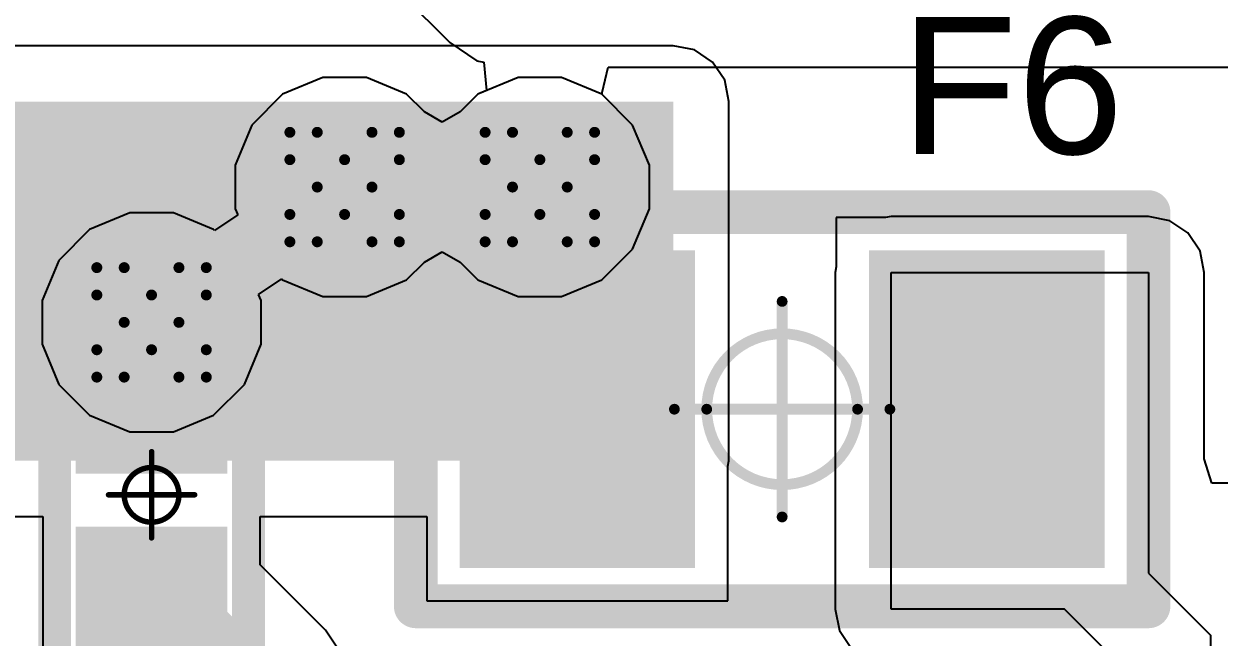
# Model space of a CAD drawing. Header units: inches. Extents: x -13 to 356, y -4 to 120.
# Drawn here: x 3.09 to 8.63, y 4.4 to 7.25 of the extents above; entities that cross this region are included whole.
import ezdxf

# ---------------------------------------------------------------- set-up
doc = ezdxf.new("R2010")
doc.units = ezdxf.units.IN
for name, color, linetype in [('Bottom Layer', 5, 'Continuous'), ('Drill Drawing', 1, 'Continuous'), ('GND', 16, 'Continuous'), ('Mechanical 15', 56, 'Continuous'), ('POWER', 76, 'Continuous'), ('Top Layer', 1, 'Continuous'), ('Top Overlay', 2, 'Continuous'), ('Top Paste', 8, 'Continuous'), ('Top Solder', 216, 'Continuous'), ('Via Holes', 16, 'Continuous')]:
    doc.layers.add(name, color=color, linetype=linetype)
doc.styles.add('Arial', font='', dxfattribs={"height": 0.2})
doc.styles.get('Arial').set_extended_font_data('Arial')

# ---------------------------------------------------------------- blocks, each defined once
blk = doc.blocks.new('R_0402_L_35')
at = {"layer": 'Top Layer'}
for points in [[(-0.6001, 0.2499), (-0.2001, 0.2499), (-0.2001, -0.2501), (-0.6001, -0.2501)], [(0.2499, 0.2499), (0.6499, 0.2499), (0.6499, -0.2501), (0.2499, -0.2501)]]:
    blk.add_hatch(color=1, dxfattribs=at).paths.add_polyline_path(points)
at = {"layer": 'Top Paste'}
for points in [[(-0.6001, 0.2499), (-0.2001, 0.2499), (-0.2001, -0.2501), (-0.6001, -0.2501)], [(0.2499, 0.2499), (0.6499, 0.2499), (0.6499, -0.2501), (0.2499, -0.2501)]]:
    blk.add_hatch(color=8, dxfattribs=at).paths.add_polyline_path(points)
at = {"layer": 'Top Solder'}
for points in [[(-0.7017, 0.3515), (-0.0985, 0.3515), (-0.0985, -0.3517), (-0.7017, -0.3517)], [(0.1483, 0.3515), (0.7515, 0.3515), (0.7515, -0.3517), (0.1483, -0.3517)]]:
    blk.add_hatch(color=216, dxfattribs=at).paths.add_polyline_path(points)
at = {"layer": 'Mechanical 15'}
for points in [[(0, -0.2, 0.0254, 0.0254, 0), (0, 0.2, 0.0254, 0.0254, 0)], [(0.2, 0, 0.0254, 0.0254, 0), (-0.2, 0, 0.0254, 0.0254, 0)]]:
    blk.add_lwpolyline(points, format="xyseb", dxfattribs=at)
for points in [[(-0.0063, 0.2, 0.0127, 0.0127, 1), (0.0063, 0.2, 0.0127, 0.0127, 1)], [(0.127, 0, 0.0254, 0.0254, 1), (-0.127, 0, 0.0254, 0.0254, 1)], [(-0.2063, 0, 0.0127, 0.0127, 1), (-0.1936, 0, 0.0127, 0.0127, 1)], [(-0.1333, 0, 0.0127, 0.0127, 1), (-0.1206, 0, 0.0127, 0.0127, 1)], [(0.1206, 0, 0.0127, 0.0127, 1), (0.1333, 0, 0.0127, 0.0127, 1)], [(0.1936, 0, 0.0127, 0.0127, 1), (0.2063, 0, 0.0127, 0.0127, 1)], [(-0.0063, -0.2, 0.0127, 0.0127, 1), (0.0063, -0.2, 0.0127, 0.0127, 1)]]:
    blk.add_lwpolyline(points, format="xyseb", close=True, dxfattribs=at)
at = {"layer": 'Top Overlay'}
for points in [[(-0.8001, -0.4501, 0.1524, 0.1524, 0), (-0.8001, 0.4499, 0.1524, 0.1524, 0)], [(0.8499, 0.4499, 0.1524, 0.1524, 0), (-0.8001, 0.4499, 0.1524, 0.1524, 0)], [(0.8499, -0.4501, 0.1524, 0.1524, 0), (0.8499, 0.4499, 0.1524, 0.1524, 0)], [(0.8499, -0.4501, 0.1524, 0.1524, 0), (-0.8001, -0.4501, 0.1524, 0.1524, 0)]]:
    blk.add_lwpolyline(points, format="xyseb", dxfattribs=at)
for points in [[(-0.8382, 0.4499, 0.0762, 0.0762, 1), (-0.762, 0.4499, 0.0762, 0.0762, 1)], [(-0.8382, 0.4499, 0.0762, 0.0762, 1), (-0.762, 0.4499, 0.0762, 0.0762, 1)], [(0.8118, 0.4499, 0.0762, 0.0762, 1), (0.888, 0.4499, 0.0762, 0.0762, 1)], [(0.8118, 0.4499, 0.0762, 0.0762, 1), (0.888, 0.4499, 0.0762, 0.0762, 1)], [(-0.8382, -0.4501, 0.0762, 0.0762, 1), (-0.762, -0.4501, 0.0762, 0.0762, 1)], [(-0.8382, -0.4501, 0.0762, 0.0762, 1), (-0.762, -0.4501, 0.0762, 0.0762, 1)], [(0.8118, -0.4501, 0.0762, 0.0762, 1), (0.888, -0.4501, 0.0762, 0.0762, 1)], [(0.8118, -0.4501, 0.0762, 0.0762, 1), (0.888, -0.4501, 0.0762, 0.0762, 1)]]:
    blk.add_lwpolyline(points, format="xyseb", close=True, dxfattribs=at)
blk = doc.blocks.new('R_0805_L_52')
at = {"layer": 'Top Layer'}
for points in [[(-1.3946, -0.6351), (-1.3946, 0.6349), (-0.5056, 0.6349), (-0.5056, -0.6351)], [(0.5054, -0.6351), (0.5054, 0.6349), (1.3944, 0.6349), (1.3944, -0.6351)]]:
    blk.add_hatch(color=1, dxfattribs=at).paths.add_polyline_path(points)
at = {"layer": 'Top Paste'}
for points in [[(-1.3946, -0.6351), (-1.3946, 0.6349), (-0.5056, 0.6349), (-0.5056, -0.6351)], [(0.5054, -0.6351), (0.5054, 0.6349), (1.3944, 0.6349), (1.3944, -0.6351)]]:
    blk.add_hatch(color=8, dxfattribs=at).paths.add_polyline_path(points)
at = {"layer": 'Top Solder'}
for points in [[(-1.4962, -0.7367), (-1.4962, 0.7365), (-0.404, 0.7365), (-0.404, -0.7367)], [(0.4038, -0.7367), (0.4038, 0.7365), (1.496, 0.7365), (1.496, -0.7367)]]:
    blk.add_hatch(color=216, dxfattribs=at).paths.add_polyline_path(points)
at = {"layer": 'Mechanical 15'}
for points in [[(0, -0.5, 0.05, 0.05, 0), (0, 0.5, 0.05, 0.05, 0)], [(-0.5, 0, 0.05, 0.05, 0), (0.5, 0, 0.05, 0.05, 0)]]:
    blk.add_lwpolyline(points, format="xyseb", dxfattribs=at)
for points in [[(-0.0125, 0.5, 0.025, 0.025, 1), (0.0125, 0.5, 0.025, 0.025, 1)], [(0.35, 0, 0.05, 0.05, 1), (-0.35, 0, 0.05, 0.05, 1)], [(-0.5125, 0, 0.025, 0.025, 1), (-0.4875, 0, 0.025, 0.025, 1)], [(-0.3625, 0, 0.025, 0.025, 1), (-0.3375, 0, 0.025, 0.025, 1)], [(0.3375, 0, 0.025, 0.025, 1), (0.3625, 0, 0.025, 0.025, 1)], [(0.4875, 0, 0.025, 0.025, 1), (0.5125, 0, 0.025, 0.025, 1)], [(-0.0125, -0.5, 0.025, 0.025, 1), (0.0125, -0.5, 0.025, 0.025, 1)]]:
    blk.add_lwpolyline(points, format="xyseb", close=True, dxfattribs=at)
at = {"layer": 'Top Overlay'}
for points in [[(-1.7, 0.9143, 0.2032, 0.2032, 0), (1.7, 0.9143, 0.2032, 0.2032, 0)], [(-1.7, -0.9145, 0.2032, 0.2032, 0), (-1.7, 0.9143, 0.2032, 0.2032, 0)], [(1.7, -0.9145, 0.2032, 0.2032, 0), (1.7, 0.9143, 0.2032, 0.2032, 0)], [(-1.7, -0.9145, 0.2032, 0.2032, 0), (1.7, -0.9145, 0.2032, 0.2032, 0)]]:
    blk.add_lwpolyline(points, format="xyseb", dxfattribs=at)
for points in [[(-1.7508, 0.9143, 0.1016, 0.1016, 1), (-1.6492, 0.9143, 0.1016, 0.1016, 1)], [(-1.7508, 0.9143, 0.1016, 0.1016, 1), (-1.6492, 0.9143, 0.1016, 0.1016, 1)], [(1.6492, 0.9143, 0.1016, 0.1016, 1), (1.7508, 0.9143, 0.1016, 0.1016, 1)], [(1.6492, 0.9143, 0.1016, 0.1016, 1), (1.7508, 0.9143, 0.1016, 0.1016, 1)], [(-1.7508, -0.9145, 0.1016, 0.1016, 1), (-1.6492, -0.9145, 0.1016, 0.1016, 1)], [(-1.7508, -0.9145, 0.1016, 0.1016, 1), (-1.6492, -0.9145, 0.1016, 0.1016, 1)], [(1.6492, -0.9145, 0.1016, 0.1016, 1), (1.7508, -0.9145, 0.1016, 0.1016, 1)], [(1.6492, -0.9145, 0.1016, 0.1016, 1), (1.7508, -0.9145, 0.1016, 0.1016, 1)]]:
    blk.add_lwpolyline(points, format="xyseb", close=True, dxfattribs=at)

msp = doc.modelspace()

# ---------------------------------------------------------------- hatches: boundary and pattern name
at = {"layer": 'Bottom Layer'}
h = msp.add_hatch(color=5, dxfattribs=at)
edge = h.paths.add_edge_path()
edge.add_arc((4.5736, 6.4917), 0.254, 0, 360)
h = msp.add_hatch(color=5, dxfattribs=at)
edge = h.paths.add_edge_path()
edge.add_arc((5.4797, 6.4917), 0.254, 0, 360)
h = msp.add_hatch(color=5, dxfattribs=at)
edge = h.paths.add_edge_path()
edge.add_arc((3.6777, 5.8639), 0.254, 0, 360)
at = {"layer": 'GND'}
h = msp.add_hatch(color=16, dxfattribs=at)
edge = h.paths.add_edge_path()
edge.add_arc((4.5736, 6.4917), 0.254, 0, 360)
h = msp.add_hatch(color=16, dxfattribs=at)
edge = h.paths.add_edge_path()
edge.add_arc((5.4797, 6.4917), 0.254, 0, 360)
h = msp.add_hatch(color=16, dxfattribs=at)
edge = h.paths.add_edge_path()
edge.add_arc((3.6777, 5.8639), 0.254, 0, 360)
at = {"layer": 'POWER'}
h = msp.add_hatch(color=76, dxfattribs=at)
edge = h.paths.add_edge_path()
edge.add_arc((4.5736, 6.4917), 0.254, 0, 360)
h = msp.add_hatch(color=76, dxfattribs=at)
edge = h.paths.add_edge_path()
edge.add_arc((5.4797, 6.4917), 0.254, 0, 360)
h = msp.add_hatch(color=76, dxfattribs=at)
edge = h.paths.add_edge_path()
edge.add_arc((3.6777, 5.8639), 0.254, 0, 360)
at = {"layer": 'Top Layer'}
msp.add_hatch(color=1, dxfattribs=at).paths.add_polyline_path([(2.0429, 5.2217), (6.0984, 5.2217), (6.0984, 6.8885), (2.0429, 6.8885)])
h = msp.add_hatch(color=1, dxfattribs=at)
edge = h.paths.add_edge_path()
edge.add_arc((4.5736, 6.4917), 0.254, 0, 360)
h = msp.add_hatch(color=1, dxfattribs=at)
edge = h.paths.add_edge_path()
edge.add_arc((5.4797, 6.4917), 0.254, 0, 360)
h = msp.add_hatch(color=1, dxfattribs=at)
edge = h.paths.add_edge_path()
edge.add_arc((3.6777, 5.8639), 0.254, 0, 360)
at = {"layer": 'Via Holes'}
h = msp.add_hatch(color=7, dxfattribs=at)
edge = h.paths.add_edge_path()
edge.add_arc((4.5736, 6.4917), 0.127, 0, 360)
h = msp.add_hatch(color=7, dxfattribs=at)
edge = h.paths.add_edge_path()
edge.add_arc((5.4797, 6.4917), 0.127, 0, 360)
h = msp.add_hatch(color=7, dxfattribs=at)
edge = h.paths.add_edge_path()
edge.add_arc((3.6777, 5.8639), 0.127, 0, 360)

# ---------------------------------------------------------------- linework, layer by layer
at = {"layer": 'Bottom Layer'}
for p, q in [((3.724, 8.4992), (5.0615, 7.1617)), ((5.0615, 7.1617), (5.1876, 7.0775)), ((5.1876, 7.0775), (5.2192, 7.0712)), ((5.2192, 7.0712), (5.2322, 6.9391)), ((5.7691, 6.9297), (5.7964, 7.0479)), ((5.7964, 7.0479), (10.2234, 7.0479)), ((4.4726, 6.9997), (4.2859, 6.9224)), ((4.6747, 6.9997), (4.4726, 6.9997)), ((4.8614, 6.9224), (4.6747, 6.9997)), ((5.2322, 6.9391), (5.1919, 6.9224)), ((4.2859, 6.9224), (4.143, 6.7795)), ((4.9437, 6.8401), (4.8614, 6.9224)), ((5.1919, 6.9224), (5.1096, 6.8401)), ((5.7689, 6.9209), (5.7691, 6.9297)), ((5.9103, 6.7795), (5.7689, 6.9209)), ((5.0266, 6.7924), (4.9437, 6.8401)), ((5.1096, 6.8401), (5.0266, 6.7924)), ((4.143, 6.7795), (4.0656, 6.5928)), ((5.9877, 6.5928), (5.9103, 6.7795)), ((4.0656, 6.5928), (4.0656, 6.3907)), ((5.9877, 6.3907), (5.9877, 6.5928)), ((4.0656, 6.3907), (4.0774, 6.3622)), ((5.9103, 6.204), (5.9877, 6.3907)), ((3.5767, 6.3719), (3.39, 6.2945)), ((3.7788, 6.3719), (3.5767, 6.3719)), ((3.9655, 6.2945), (3.7788, 6.3719)), ((4.0774, 6.3622), (3.9698, 6.2903)), ((3.39, 6.2945), (3.2471, 6.1516)), ((3.9698, 6.2903), (3.9655, 6.2945)), ((4.9437, 6.1434), (5.0266, 6.1911)), ((5.0266, 6.1911), (5.1096, 6.1434)), ((5.7674, 6.0611), (5.9103, 6.204)), ((3.2471, 6.1516), (3.1697, 5.9649)), ((4.8614, 6.0611), (4.9437, 6.1434)), ((5.1096, 6.1434), (5.1919, 6.0611)), ((4.1739, 5.9934), (4.2816, 6.0653)), ((4.2816, 6.0653), (4.2859, 6.0611)), ((4.2859, 6.0611), (4.4726, 5.9837)), ((4.6747, 5.9837), (4.8614, 6.0611)), ((5.1919, 6.0611), (5.3786, 5.9837)), ((5.5807, 5.9837), (5.7674, 6.0611)), ((4.1857, 5.9649), (4.1739, 5.9934)), ((3.1697, 5.9649), (3.1697, 5.7628)), ((4.1857, 5.7628), (4.1857, 5.9649)), ((4.4726, 5.9837), (4.6747, 5.9837)), ((5.3786, 5.9837), (5.5807, 5.9837)), ((3.1697, 5.7628), (3.2471, 5.5761)), ((4.1084, 5.5761), (4.1857, 5.7628)), ((3.2471, 5.5761), (3.39, 5.4332)), ((3.9655, 5.4332), (4.1084, 5.5761)), ((3.39, 5.4332), (3.5767, 5.3559)), ((3.7788, 5.3559), (3.9655, 5.4332)), ((3.5767, 5.3559), (3.7788, 5.3559))]:
    msp.add_line(p, q, dxfattribs=at)
at = {"layer": 'Drill Drawing'}
for points in [[(4.3196, 6.6187, 0.0508, 0.0508, 0), (4.3196, 6.7457, 0.0508, 0.0508, 0)], [(4.3196, 6.7457, 0.0508, 0.0508, 0), (4.4466, 6.7457, 0.0508, 0.0508, 0)], [(4.4466, 6.7457, 0.0508, 0.0508, 0), (4.5736, 6.6187, 0.0508, 0.0508, 0)], [(4.5736, 6.6187, 0.0508, 0.0508, 0), (4.7006, 6.7457, 0.0508, 0.0508, 0)], [(4.7006, 6.7457, 0.0508, 0.0508, 0), (4.8276, 6.7457, 0.0508, 0.0508, 0)], [(4.8276, 6.6187, 0.0508, 0.0508, 0), (4.8276, 6.7457, 0.0508, 0.0508, 0)], [(5.2257, 6.6187, 0.0508, 0.0508, 0), (5.2257, 6.7457, 0.0508, 0.0508, 0)], [(5.2257, 6.7457, 0.0508, 0.0508, 0), (5.3527, 6.7457, 0.0508, 0.0508, 0)], [(5.3527, 6.7457, 0.0508, 0.0508, 0), (5.4797, 6.6187, 0.0508, 0.0508, 0)], [(5.4797, 6.6187, 0.0508, 0.0508, 0), (5.6067, 6.7457, 0.0508, 0.0508, 0)], [(5.6067, 6.7457, 0.0508, 0.0508, 0), (5.7337, 6.7457, 0.0508, 0.0508, 0)], [(5.7337, 6.6187, 0.0508, 0.0508, 0), (5.7337, 6.7457, 0.0508, 0.0508, 0)], [(4.3196, 6.6187, 0.0508, 0.0508, 0), (4.4466, 6.4917, 0.0508, 0.0508, 0)], [(4.7006, 6.4917, 0.0508, 0.0508, 0), (4.8276, 6.6187, 0.0508, 0.0508, 0)], [(5.2257, 6.6187, 0.0508, 0.0508, 0), (5.3527, 6.4917, 0.0508, 0.0508, 0)], [(5.6067, 6.4917, 0.0508, 0.0508, 0), (5.7337, 6.6187, 0.0508, 0.0508, 0)], [(4.3196, 6.3647, 0.0508, 0.0508, 0), (4.4466, 6.4917, 0.0508, 0.0508, 0)], [(4.7006, 6.4917, 0.0508, 0.0508, 0), (4.8276, 6.3647, 0.0508, 0.0508, 0)], [(5.2257, 6.3647, 0.0508, 0.0508, 0), (5.3527, 6.4917, 0.0508, 0.0508, 0)], [(5.6067, 6.4917, 0.0508, 0.0508, 0), (5.7337, 6.3647, 0.0508, 0.0508, 0)], [(4.3196, 6.2377, 0.0508, 0.0508, 0), (4.3196, 6.3647, 0.0508, 0.0508, 0)], [(4.4466, 6.2377, 0.0508, 0.0508, 0), (4.5736, 6.3647, 0.0508, 0.0508, 0)], [(4.5736, 6.3647, 0.0508, 0.0508, 0), (4.7006, 6.2377, 0.0508, 0.0508, 0)], [(4.8276, 6.2377, 0.0508, 0.0508, 0), (4.8276, 6.3647, 0.0508, 0.0508, 0)], [(5.2257, 6.2377, 0.0508, 0.0508, 0), (5.2257, 6.3647, 0.0508, 0.0508, 0)], [(5.3527, 6.2377, 0.0508, 0.0508, 0), (5.4797, 6.3647, 0.0508, 0.0508, 0)], [(5.4797, 6.3647, 0.0508, 0.0508, 0), (5.6067, 6.2377, 0.0508, 0.0508, 0)], [(5.7337, 6.2377, 0.0508, 0.0508, 0), (5.7337, 6.3647, 0.0508, 0.0508, 0)], [(4.3196, 6.2377, 0.0508, 0.0508, 0), (4.4466, 6.2377, 0.0508, 0.0508, 0)], [(4.7006, 6.2377, 0.0508, 0.0508, 0), (4.8276, 6.2377, 0.0508, 0.0508, 0)], [(5.2257, 6.2377, 0.0508, 0.0508, 0), (5.3527, 6.2377, 0.0508, 0.0508, 0)], [(5.6067, 6.2377, 0.0508, 0.0508, 0), (5.7337, 6.2377, 0.0508, 0.0508, 0)], [(3.4237, 5.9909, 0.0508, 0.0508, 0), (3.4237, 6.1179, 0.0508, 0.0508, 0)], [(3.4237, 6.1179, 0.0508, 0.0508, 0), (3.5507, 6.1179, 0.0508, 0.0508, 0)], [(3.5507, 6.1179, 0.0508, 0.0508, 0), (3.6777, 5.9909, 0.0508, 0.0508, 0)], [(3.6777, 5.9909, 0.0508, 0.0508, 0), (3.8047, 6.1179, 0.0508, 0.0508, 0)], [(3.8047, 6.1179, 0.0508, 0.0508, 0), (3.9317, 6.1179, 0.0508, 0.0508, 0)], [(3.9317, 5.9909, 0.0508, 0.0508, 0), (3.9317, 6.1179, 0.0508, 0.0508, 0)], [(3.4237, 5.9909, 0.0508, 0.0508, 0), (3.5507, 5.8639, 0.0508, 0.0508, 0)], [(3.8047, 5.8639, 0.0508, 0.0508, 0), (3.9317, 5.9909, 0.0508, 0.0508, 0)], [(3.4237, 5.7369, 0.0508, 0.0508, 0), (3.5507, 5.8639, 0.0508, 0.0508, 0)], [(3.8047, 5.8639, 0.0508, 0.0508, 0), (3.9317, 5.7369, 0.0508, 0.0508, 0)], [(3.4237, 5.6099, 0.0508, 0.0508, 0), (3.4237, 5.7369, 0.0508, 0.0508, 0)], [(3.5507, 5.6099, 0.0508, 0.0508, 0), (3.6777, 5.7369, 0.0508, 0.0508, 0)], [(3.6777, 5.7369, 0.0508, 0.0508, 0), (3.8047, 5.6099, 0.0508, 0.0508, 0)], [(3.9317, 5.6099, 0.0508, 0.0508, 0), (3.9317, 5.7369, 0.0508, 0.0508, 0)], [(3.4237, 5.6099, 0.0508, 0.0508, 0), (3.5507, 5.6099, 0.0508, 0.0508, 0)], [(3.8047, 5.6099, 0.0508, 0.0508, 0), (3.9317, 5.6099, 0.0508, 0.0508, 0)]]:
    msp.add_lwpolyline(points, format="xyseb", dxfattribs=at)
for points in [[(4.3069, 6.7457, 0.0254, 0.0254, 1), (4.3323, 6.7457, 0.0254, 0.0254, 1)], [(4.3069, 6.7457, 0.0254, 0.0254, 1), (4.3323, 6.7457, 0.0254, 0.0254, 1)], [(4.4339, 6.7457, 0.0254, 0.0254, 1), (4.4593, 6.7457, 0.0254, 0.0254, 1)], [(4.4339, 6.7457, 0.0254, 0.0254, 1), (4.4593, 6.7457, 0.0254, 0.0254, 1)], [(4.6879, 6.7457, 0.0254, 0.0254, 1), (4.7133, 6.7457, 0.0254, 0.0254, 1)], [(4.6879, 6.7457, 0.0254, 0.0254, 1), (4.7133, 6.7457, 0.0254, 0.0254, 1)], [(4.8149, 6.7457, 0.0254, 0.0254, 1), (4.8403, 6.7457, 0.0254, 0.0254, 1)], [(4.8149, 6.7457, 0.0254, 0.0254, 1), (4.8403, 6.7457, 0.0254, 0.0254, 1)], [(5.213, 6.7457, 0.0254, 0.0254, 1), (5.2384, 6.7457, 0.0254, 0.0254, 1)], [(5.213, 6.7457, 0.0254, 0.0254, 1), (5.2384, 6.7457, 0.0254, 0.0254, 1)], [(5.34, 6.7457, 0.0254, 0.0254, 1), (5.3654, 6.7457, 0.0254, 0.0254, 1)], [(5.34, 6.7457, 0.0254, 0.0254, 1), (5.3654, 6.7457, 0.0254, 0.0254, 1)], [(5.594, 6.7457, 0.0254, 0.0254, 1), (5.6194, 6.7457, 0.0254, 0.0254, 1)], [(5.594, 6.7457, 0.0254, 0.0254, 1), (5.6194, 6.7457, 0.0254, 0.0254, 1)], [(5.721, 6.7457, 0.0254, 0.0254, 1), (5.7464, 6.7457, 0.0254, 0.0254, 1)], [(5.721, 6.7457, 0.0254, 0.0254, 1), (5.7464, 6.7457, 0.0254, 0.0254, 1)], [(4.3069, 6.6187, 0.0254, 0.0254, 1), (4.3323, 6.6187, 0.0254, 0.0254, 1)], [(4.3069, 6.6187, 0.0254, 0.0254, 1), (4.3323, 6.6187, 0.0254, 0.0254, 1)], [(4.5609, 6.6187, 0.0254, 0.0254, 1), (4.5863, 6.6187, 0.0254, 0.0254, 1)], [(4.5609, 6.6187, 0.0254, 0.0254, 1), (4.5863, 6.6187, 0.0254, 0.0254, 1)], [(4.8149, 6.6187, 0.0254, 0.0254, 1), (4.8403, 6.6187, 0.0254, 0.0254, 1)], [(4.8149, 6.6187, 0.0254, 0.0254, 1), (4.8403, 6.6187, 0.0254, 0.0254, 1)], [(5.213, 6.6187, 0.0254, 0.0254, 1), (5.2384, 6.6187, 0.0254, 0.0254, 1)], [(5.213, 6.6187, 0.0254, 0.0254, 1), (5.2384, 6.6187, 0.0254, 0.0254, 1)], [(5.467, 6.6187, 0.0254, 0.0254, 1), (5.4924, 6.6187, 0.0254, 0.0254, 1)], [(5.467, 6.6187, 0.0254, 0.0254, 1), (5.4924, 6.6187, 0.0254, 0.0254, 1)], [(5.721, 6.6187, 0.0254, 0.0254, 1), (5.7464, 6.6187, 0.0254, 0.0254, 1)], [(5.721, 6.6187, 0.0254, 0.0254, 1), (5.7464, 6.6187, 0.0254, 0.0254, 1)], [(4.4339, 6.4917, 0.0254, 0.0254, 1), (4.4593, 6.4917, 0.0254, 0.0254, 1)], [(4.4339, 6.4917, 0.0254, 0.0254, 1), (4.4593, 6.4917, 0.0254, 0.0254, 1)], [(4.6879, 6.4917, 0.0254, 0.0254, 1), (4.7133, 6.4917, 0.0254, 0.0254, 1)], [(4.6879, 6.4917, 0.0254, 0.0254, 1), (4.7133, 6.4917, 0.0254, 0.0254, 1)], [(5.34, 6.4917, 0.0254, 0.0254, 1), (5.3654, 6.4917, 0.0254, 0.0254, 1)], [(5.34, 6.4917, 0.0254, 0.0254, 1), (5.3654, 6.4917, 0.0254, 0.0254, 1)], [(5.594, 6.4917, 0.0254, 0.0254, 1), (5.6194, 6.4917, 0.0254, 0.0254, 1)], [(5.594, 6.4917, 0.0254, 0.0254, 1), (5.6194, 6.4917, 0.0254, 0.0254, 1)], [(4.3069, 6.3647, 0.0254, 0.0254, 1), (4.3323, 6.3647, 0.0254, 0.0254, 1)], [(4.3069, 6.3647, 0.0254, 0.0254, 1), (4.3323, 6.3647, 0.0254, 0.0254, 1)], [(4.5609, 6.3647, 0.0254, 0.0254, 1), (4.5863, 6.3647, 0.0254, 0.0254, 1)], [(4.5609, 6.3647, 0.0254, 0.0254, 1), (4.5863, 6.3647, 0.0254, 0.0254, 1)], [(4.8149, 6.3647, 0.0254, 0.0254, 1), (4.8403, 6.3647, 0.0254, 0.0254, 1)], [(4.8149, 6.3647, 0.0254, 0.0254, 1), (4.8403, 6.3647, 0.0254, 0.0254, 1)], [(5.213, 6.3647, 0.0254, 0.0254, 1), (5.2384, 6.3647, 0.0254, 0.0254, 1)], [(5.213, 6.3647, 0.0254, 0.0254, 1), (5.2384, 6.3647, 0.0254, 0.0254, 1)], [(5.467, 6.3647, 0.0254, 0.0254, 1), (5.4924, 6.3647, 0.0254, 0.0254, 1)], [(5.467, 6.3647, 0.0254, 0.0254, 1), (5.4924, 6.3647, 0.0254, 0.0254, 1)], [(5.721, 6.3647, 0.0254, 0.0254, 1), (5.7464, 6.3647, 0.0254, 0.0254, 1)], [(5.721, 6.3647, 0.0254, 0.0254, 1), (5.7464, 6.3647, 0.0254, 0.0254, 1)], [(4.3069, 6.2377, 0.0254, 0.0254, 1), (4.3323, 6.2377, 0.0254, 0.0254, 1)], [(4.3069, 6.2377, 0.0254, 0.0254, 1), (4.3323, 6.2377, 0.0254, 0.0254, 1)], [(4.4339, 6.2377, 0.0254, 0.0254, 1), (4.4593, 6.2377, 0.0254, 0.0254, 1)], [(4.4339, 6.2377, 0.0254, 0.0254, 1), (4.4593, 6.2377, 0.0254, 0.0254, 1)], [(4.6879, 6.2377, 0.0254, 0.0254, 1), (4.7133, 6.2377, 0.0254, 0.0254, 1)], [(4.6879, 6.2377, 0.0254, 0.0254, 1), (4.7133, 6.2377, 0.0254, 0.0254, 1)], [(4.8149, 6.2377, 0.0254, 0.0254, 1), (4.8403, 6.2377, 0.0254, 0.0254, 1)], [(4.8149, 6.2377, 0.0254, 0.0254, 1), (4.8403, 6.2377, 0.0254, 0.0254, 1)], [(5.213, 6.2377, 0.0254, 0.0254, 1), (5.2384, 6.2377, 0.0254, 0.0254, 1)], [(5.213, 6.2377, 0.0254, 0.0254, 1), (5.2384, 6.2377, 0.0254, 0.0254, 1)], [(5.34, 6.2377, 0.0254, 0.0254, 1), (5.3654, 6.2377, 0.0254, 0.0254, 1)], [(5.34, 6.2377, 0.0254, 0.0254, 1), (5.3654, 6.2377, 0.0254, 0.0254, 1)], [(5.594, 6.2377, 0.0254, 0.0254, 1), (5.6194, 6.2377, 0.0254, 0.0254, 1)], [(5.594, 6.2377, 0.0254, 0.0254, 1), (5.6194, 6.2377, 0.0254, 0.0254, 1)], [(5.721, 6.2377, 0.0254, 0.0254, 1), (5.7464, 6.2377, 0.0254, 0.0254, 1)], [(5.721, 6.2377, 0.0254, 0.0254, 1), (5.7464, 6.2377, 0.0254, 0.0254, 1)], [(3.411, 6.1179, 0.0254, 0.0254, 1), (3.4364, 6.1179, 0.0254, 0.0254, 1)], [(3.411, 6.1179, 0.0254, 0.0254, 1), (3.4364, 6.1179, 0.0254, 0.0254, 1)], [(3.538, 6.1179, 0.0254, 0.0254, 1), (3.5634, 6.1179, 0.0254, 0.0254, 1)], [(3.538, 6.1179, 0.0254, 0.0254, 1), (3.5634, 6.1179, 0.0254, 0.0254, 1)], [(3.792, 6.1179, 0.0254, 0.0254, 1), (3.8174, 6.1179, 0.0254, 0.0254, 1)], [(3.792, 6.1179, 0.0254, 0.0254, 1), (3.8174, 6.1179, 0.0254, 0.0254, 1)], [(3.919, 6.1179, 0.0254, 0.0254, 1), (3.9444, 6.1179, 0.0254, 0.0254, 1)], [(3.919, 6.1179, 0.0254, 0.0254, 1), (3.9444, 6.1179, 0.0254, 0.0254, 1)], [(3.411, 5.9909, 0.0254, 0.0254, 1), (3.4364, 5.9909, 0.0254, 0.0254, 1)], [(3.411, 5.9909, 0.0254, 0.0254, 1), (3.4364, 5.9909, 0.0254, 0.0254, 1)], [(3.665, 5.9909, 0.0254, 0.0254, 1), (3.6904, 5.9909, 0.0254, 0.0254, 1)], [(3.665, 5.9909, 0.0254, 0.0254, 1), (3.6904, 5.9909, 0.0254, 0.0254, 1)], [(3.919, 5.9909, 0.0254, 0.0254, 1), (3.9444, 5.9909, 0.0254, 0.0254, 1)], [(3.919, 5.9909, 0.0254, 0.0254, 1), (3.9444, 5.9909, 0.0254, 0.0254, 1)], [(3.538, 5.8639, 0.0254, 0.0254, 1), (3.5634, 5.8639, 0.0254, 0.0254, 1)], [(3.538, 5.8639, 0.0254, 0.0254, 1), (3.5634, 5.8639, 0.0254, 0.0254, 1)], [(3.792, 5.8639, 0.0254, 0.0254, 1), (3.8174, 5.8639, 0.0254, 0.0254, 1)], [(3.792, 5.8639, 0.0254, 0.0254, 1), (3.8174, 5.8639, 0.0254, 0.0254, 1)], [(3.411, 5.7369, 0.0254, 0.0254, 1), (3.4364, 5.7369, 0.0254, 0.0254, 1)], [(3.411, 5.7369, 0.0254, 0.0254, 1), (3.4364, 5.7369, 0.0254, 0.0254, 1)], [(3.665, 5.7369, 0.0254, 0.0254, 1), (3.6904, 5.7369, 0.0254, 0.0254, 1)], [(3.665, 5.7369, 0.0254, 0.0254, 1), (3.6904, 5.7369, 0.0254, 0.0254, 1)], [(3.919, 5.7369, 0.0254, 0.0254, 1), (3.9444, 5.7369, 0.0254, 0.0254, 1)], [(3.919, 5.7369, 0.0254, 0.0254, 1), (3.9444, 5.7369, 0.0254, 0.0254, 1)], [(3.411, 5.6099, 0.0254, 0.0254, 1), (3.4364, 5.6099, 0.0254, 0.0254, 1)], [(3.411, 5.6099, 0.0254, 0.0254, 1), (3.4364, 5.6099, 0.0254, 0.0254, 1)], [(3.538, 5.6099, 0.0254, 0.0254, 1), (3.5634, 5.6099, 0.0254, 0.0254, 1)], [(3.538, 5.6099, 0.0254, 0.0254, 1), (3.5634, 5.6099, 0.0254, 0.0254, 1)], [(3.792, 5.6099, 0.0254, 0.0254, 1), (3.8174, 5.6099, 0.0254, 0.0254, 1)], [(3.792, 5.6099, 0.0254, 0.0254, 1), (3.8174, 5.6099, 0.0254, 0.0254, 1)], [(3.919, 5.6099, 0.0254, 0.0254, 1), (3.9444, 5.6099, 0.0254, 0.0254, 1)], [(3.919, 5.6099, 0.0254, 0.0254, 1), (3.9444, 5.6099, 0.0254, 0.0254, 1)]]:
    msp.add_lwpolyline(points, format="xyseb", close=True, dxfattribs=at)
at = {"layer": 'GND'}
for p, q in [((4.4726, 6.9997), (4.2859, 6.9224)), ((4.6747, 6.9997), (4.4726, 6.9997)), ((4.8614, 6.9224), (4.6747, 6.9997)), ((5.3786, 6.9997), (5.1919, 6.9224)), ((5.5807, 6.9997), (5.3786, 6.9997)), ((5.7674, 6.9224), (5.5807, 6.9997)), ((4.2859, 6.9224), (4.143, 6.7795)), ((4.9437, 6.8401), (4.8614, 6.9224)), ((5.1919, 6.9224), (5.1096, 6.8401)), ((5.9103, 6.7795), (5.7674, 6.9224)), ((5.0266, 6.7924), (4.9437, 6.8401)), ((5.1096, 6.8401), (5.0266, 6.7924)), ((4.143, 6.7795), (4.0656, 6.5928)), ((5.9877, 6.5928), (5.9103, 6.7795)), ((4.0656, 6.5928), (4.0656, 6.3907)), ((5.9877, 6.3907), (5.9877, 6.5928)), ((4.0656, 6.3907), (4.0774, 6.3622)), ((5.9103, 6.204), (5.9877, 6.3907)), ((3.5767, 6.3719), (3.39, 6.2945)), ((3.7788, 6.3719), (3.5767, 6.3719)), ((3.9655, 6.2945), (3.7788, 6.3719)), ((4.0774, 6.3622), (3.9698, 6.2903)), ((3.39, 6.2945), (3.2471, 6.1516)), ((3.9698, 6.2903), (3.9655, 6.2945)), ((4.9437, 6.1434), (5.0266, 6.1911)), ((5.0266, 6.1911), (5.1096, 6.1434)), ((5.7674, 6.0611), (5.9103, 6.204)), ((3.2471, 6.1516), (3.1697, 5.9649)), ((4.8614, 6.0611), (4.9437, 6.1434)), ((5.1096, 6.1434), (5.1919, 6.0611)), ((4.1739, 5.9934), (4.2816, 6.0653)), ((4.2816, 6.0653), (4.2859, 6.0611)), ((4.2859, 6.0611), (4.4726, 5.9837)), ((4.6747, 5.9837), (4.8614, 6.0611)), ((5.1919, 6.0611), (5.3786, 5.9837)), ((5.5807, 5.9837), (5.7674, 6.0611)), ((4.1857, 5.9649), (4.1739, 5.9934)), ((3.1697, 5.9649), (3.1697, 5.7628)), ((4.1857, 5.7628), (4.1857, 5.9649)), ((4.4726, 5.9837), (4.6747, 5.9837)), ((5.3786, 5.9837), (5.5807, 5.9837)), ((3.1697, 5.7628), (3.2471, 5.5761)), ((4.1084, 5.5761), (4.1857, 5.7628)), ((3.2471, 5.5761), (3.39, 5.4332)), ((3.9655, 5.4332), (4.1084, 5.5761)), ((3.39, 5.4332), (3.5767, 5.3559)), ((3.7788, 5.3559), (3.9655, 5.4332)), ((3.5767, 5.3559), (3.7788, 5.3559))]:
    msp.add_line(p, q, dxfattribs=at)
at = {"layer": 'Top Layer'}
for p, q in [((6.0984, 7.1475), (2.0429, 7.1475)), ((6.1975, 7.1278), (6.0984, 7.1475)), ((6.2815, 7.0716), (6.1975, 7.1278)), ((6.3377, 6.9876), (6.2815, 7.0716)), ((6.3574, 6.8885), (6.3377, 6.9876)), ((6.3574, 5.2217), (6.3574, 6.8885)), ((7.0844, 6.3499), (6.8554, 6.3499)), ((6.8554, 6.3499), (6.8554, 6.1209)), ((7.1094, 6.3549), (7.0844, 6.3499)), ((8.304, 6.3549), (7.1094, 6.3549)), ((8.4031, 6.3352), (8.304, 6.3549)), ((8.4871, 6.279), (8.4031, 6.3352)), ((8.5433, 6.195), (8.4871, 6.279)), ((8.563, 6.0959), (8.5433, 6.195)), ((6.8554, 6.1209), (6.8504, 6.0959)), ((6.8504, 6.0959), (6.8504, 4.5338)), ((7.1094, 4.5338), (7.1094, 6.0959)), ((7.1094, 6.0959), (8.304, 6.0959)), ((8.304, 6.0959), (8.304, 4.7008)), ((8.563, 5.2306), (8.563, 6.0959)), ((6.3524, 5.1967), (6.3574, 5.2217)), ((8.5979, 5.1181), (8.563, 5.2306)), ((6.3524, 4.5719), (6.3524, 5.1967)), ((9.6322, 5.1181), (8.5979, 5.1181)), ((2.0429, 4.9628), (3.1737, 4.9628)), ((3.1737, 4.9628), (3.1737, 4.1599)), ((4.1817, 4.7385), (4.1817, 4.9628)), ((4.1817, 4.9628), (4.9554, 4.9628)), ((4.9554, 4.9628), (4.9554, 4.5719)), ((4.4852, 4.4351), (4.1817, 4.7385)), ((8.304, 4.7008), (8.5921, 4.4127)), ((4.9554, 4.5719), (6.3524, 4.5719)), ((6.8504, 4.5338), (6.8702, 4.4347)), ((7.9149, 4.5338), (7.1094, 4.5338)), ((8.1746, 4.2741), (7.9149, 4.5338)), ((4.575, 4.3007), (4.4852, 4.4351)), ((6.8702, 4.4347), (6.9263, 4.3506)), ((8.5921, 4.4127), (8.5921, 2.4982))]:
    msp.add_line(p, q, dxfattribs=at)
for points in [[(3.7277, 4.6139, 0.3048, 0.3048, 0), (3.7753, 4.5663, 0.3048, 0.3048, 0)], [(3.7753, 4.5589, 0.3048, 0.3048, 0), (3.7753, 4.5663, 0.3048, 0.3048, 0)], [(3.7753, 4.5589, 0.3048, 0.3048, 0), (4.1922, 4.1421, 0.3048, 0.3048, 0)]]:
    msp.add_lwpolyline(points, format="xyseb", dxfattribs=at)
for points in [[(3.6515, 4.6139, 0.1524, 0.1524, 1), (3.8039, 4.6139, 0.1524, 0.1524, 1)], [(3.6991, 4.5663, 0.1524, 0.1524, 1), (3.8515, 4.5663, 0.1524, 0.1524, 1)], [(3.6991, 4.5663, 0.1524, 0.1524, 1), (3.8515, 4.5663, 0.1524, 0.1524, 1)], [(3.6991, 4.5589, 0.1524, 0.1524, 1), (3.8515, 4.5589, 0.1524, 0.1524, 1)], [(3.6991, 4.5589, 0.1524, 0.1524, 1), (3.8515, 4.5589, 0.1524, 0.1524, 1)]]:
    msp.add_lwpolyline(points, format="xyseb", close=True, dxfattribs=at)

# ---------------------------------------------------------------- block references
msp.add_blockref('R_0805_L_52', (6.604, 5.461))
at = {"rotation": 270}
msp.add_blockref('R_0402_L_35', (3.6778, 5.0638), dxfattribs=at)

# ---------------------------------------------------------------- texts
at = {"layer": 'Top Overlay', "style": 'Arial'}
msp.add_text('F6', height=0.635, dxfattribs=at).set_placement((7.153, 6.6453))

doc.saveas('drawing.dxf')
